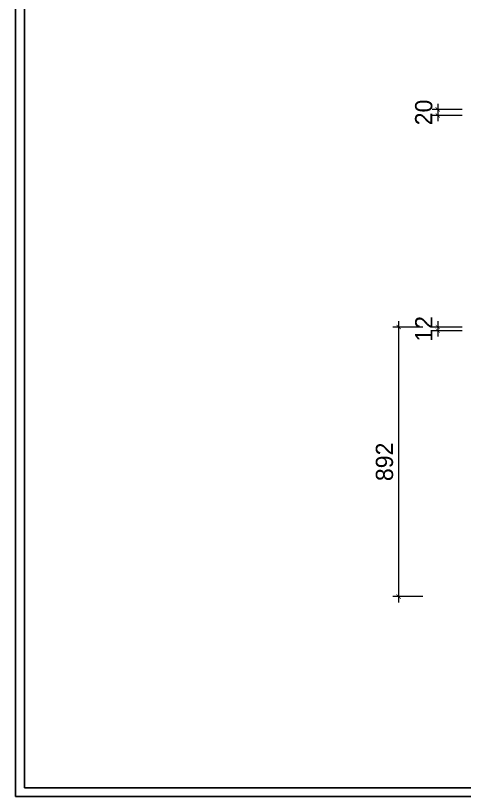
# Model space of a CAD drawing. Header units: millimetres. Extents: x 0 to 21340, y -8338 to -1370.
# Drawn here: x 0 to 1486, y -8240 to -5657 of the extents above; entities that cross this region are included whole.
import ezdxf

# ---------------------------------------------------------------- set-up
doc = ezdxf.new("R2010")
doc.units = ezdxf.units.MM
for name, color, linetype in [('CAD_  Default', 7, 'Continuous'), ('SH-尺寸标注', 32, 'Continuous'), ('图框', 4, 'Continuous')]:
    doc.layers.add(name, color=color, linetype=linetype)
doc.styles.get("Standard").update_dxf_attribs({"font": 'GothicA1-Regular.ttf'})
doc.dimstyles.new('D_8_1.4', dxfattribs={"dimtxt": 57.14286, "dimasz": 14.285715, "dimexe": 19.04762, "dimexo": 0, "dimgap": 0, "dimtad": 1, "dimdec": 0, "dimzin": 1, "dimdsep": 46, "dimtxsty": 'Standard', "dimblk": 'ARCHTICK', "dimcen": 0.09, "dimdle": 19.04762, "dimclrd": 32, "dimclre": 32, "dimclrt": 2, "dimadec": 0, "dimazin": 0, "dimtfac": 1, "dimtdec": 4, "dimtix": 1, "dimtmove": 2, "dimatfit": 3, "dimfxl": 80.000002, "dimfxlon": 1, "dimtolj": 1, "dimtzin": 0, "dimlwd": 9, "dimlwe": 9, "dimarcsym": 0})

# ---------------------------------------------------------------- blocks, each defined once
blk = doc.blocks.new('_Frame5385020')
at = {"layer": 'CAD_  Default', "color": 255, "linetype": 'Continuous', "flags": 128}
for points in [[(35.413, 0.17), (35.413, -22.83), (0.802, -22.83), (0.802, 0.17), (35.413, 0.17)], [(0.927, -22.705), (0.927, 0.045), (31.913, 0.045), (31.913, -22.705), (0.927, -22.705)]]:
    blk.add_lwpolyline(points, dxfattribs=at)
blk = doc.blocks.new('_ArchTick')
at = {"color": 0, "linetype": 'ByBlock', "const_width": 0.15}
blk.add_lwpolyline([(-0.5, -0.5), (0.5, 0.5)], dxfattribs=at)
blk = doc.blocks.new('*D46')
at = {"layer": 'Defpoints', "color": 0}
for p in [(1398.3, -5987.2), (1478.3, -5967.2), (1478.3, -5987.2)]:
    blk.add_point(p, dxfattribs=at)
at = {"layer": 'SH-尺寸标注', "color": 32, "linetype": 'Continuous', "lineweight": 9}
for p, q in [((1398.3, -5948.2), (1398.3, -6006.3)), ((1478.3, -5967.2), (1379.3, -5967.2)), ((1478.3, -5987.2), (1379.3, -5987.2))]:
    blk.add_line(p, q, dxfattribs=at)
at = {"layer": 'SH-尺寸标注', "color": 32, "lineweight": 9, "xscale": 14.28571493455343, "yscale": 14.28571493455343, "zscale": 14.28571493455343}
for p, rotation in [((1398.3, -5967.2), 90), ((1398.3, -5987.2), 270)]:
    blk.add_blockref('_ArchTick', p, dxfattribs=dict(at, rotation=rotation))
at = {"layer": 'SH-尺寸标注', "color": 2, "insert": (1351.7, -5977.2), "char_height": 57.14, "attachment_point": 5, "rotation": 90}
blk.add_mtext('\\A1;20', dxfattribs=at)
blk = doc.blocks.new('*D42')
at = {"layer": 'Defpoints', "color": 0}
for p in [(1348.3, -6687.2), (1268.3, -7579.2), (1348.3, -7579.2)]:
    blk.add_point(p, dxfattribs=at)
at = {"layer": 'SH-尺寸标注', "color": 32, "linetype": 'Continuous', "lineweight": 9}
for p, q in [((1348.3, -6687.2), (1249.2, -6687.2)), ((1268.3, -6668.2), (1268.3, -7598.3)), ((1348.3, -7579.2), (1249.2, -7579.2))]:
    blk.add_line(p, q, dxfattribs=at)
at = {"layer": 'SH-尺寸标注', "color": 32, "lineweight": 9, "xscale": 14.28571493455343, "yscale": 14.28571493455343, "zscale": 14.28571493455343}
for p, rotation in [((1268.3, -6687.2), 89.99999999999999), ((1268.3, -7579.2), 270)]:
    blk.add_blockref('_ArchTick', p, dxfattribs=dict(at, rotation=rotation))
at = {"layer": 'SH-尺寸标注', "color": 2, "insert": (1221.7, -7133.2), "char_height": 57.14, "attachment_point": 5, "rotation": 90}
blk.add_mtext('\\A1;892', dxfattribs=at)
blk = doc.blocks.new('*D31')
at = {"layer": 'Defpoints', "color": 0}
for p in [(1478.3, -6687.2), (1398.3, -6699.2), (1478.3, -6699.2)]:
    blk.add_point(p, dxfattribs=at)
at = {"layer": 'SH-尺寸标注', "color": 32, "linetype": 'Continuous', "lineweight": 9}
for p, q in [((1478.3, -6687.2), (1379.2, -6687.2)), ((1398.3, -6668.2), (1398.3, -6718.3)), ((1478.3, -6699.2), (1379.2, -6699.2))]:
    blk.add_line(p, q, dxfattribs=at)
at = {"layer": 'SH-尺寸标注', "color": 32, "lineweight": 9, "xscale": 14.28571493455343, "yscale": 14.28571493455343, "zscale": 14.28571493455343}
for p, rotation in [((1398.3, -6687.2), 90), ((1398.3, -6699.2), 270)]:
    blk.add_blockref('_ArchTick', p, dxfattribs=dict(at, rotation=rotation))
at = {"layer": 'SH-尺寸标注', "color": 2, "insert": (1351.7, -6693.2), "char_height": 57.14, "attachment_point": 5, "rotation": 90}
blk.add_mtext('\\A1;12', dxfattribs=at)

msp = doc.modelspace()

# ---------------------------------------------------------------- block references
at = {"layer": '图框', "color": 7, "xscale": 230.5633239746094, "yscale": 230.5633239746094}
msp.add_blockref('_Frame5385020', (-184.8, -2976.2), dxfattribs=at)

# ---------------------------------------------------------------- dimensions: what is measured, and where the dimension line sits
at = {"layer": 'SH-尺寸标注', "color": 32, "linetype": 'Continuous'}
for base, p1, p2, picture, middle in [((1398.3, -5987.2), (1478.3, -5967.2), (1478.3, -5987.2), '*D46', (1351.7, -5977.2)), ((1398.3, -6699.2), (1478.3, -6687.2), (1478.3, -6699.2), '*D31', (1351.7, -6693.2)), ((1268.3, -7579.2), (1348.3, -6687.2), (1348.3, -7579.2), '*D42', (1221.7, -7133.2))]:
    dim = msp.add_linear_dim(base=base, p1=p1, p2=p2, angle=270, dimstyle='D_8_1.4', override={"dimscale": 1, "dimclrt": 2}, dxfattribs=at)
    dim.commit()
    dim.dimension.update_dxf_attribs({"geometry": picture, "text_midpoint": middle, "dimtype": 160})

doc.saveas('drawing.dxf')
